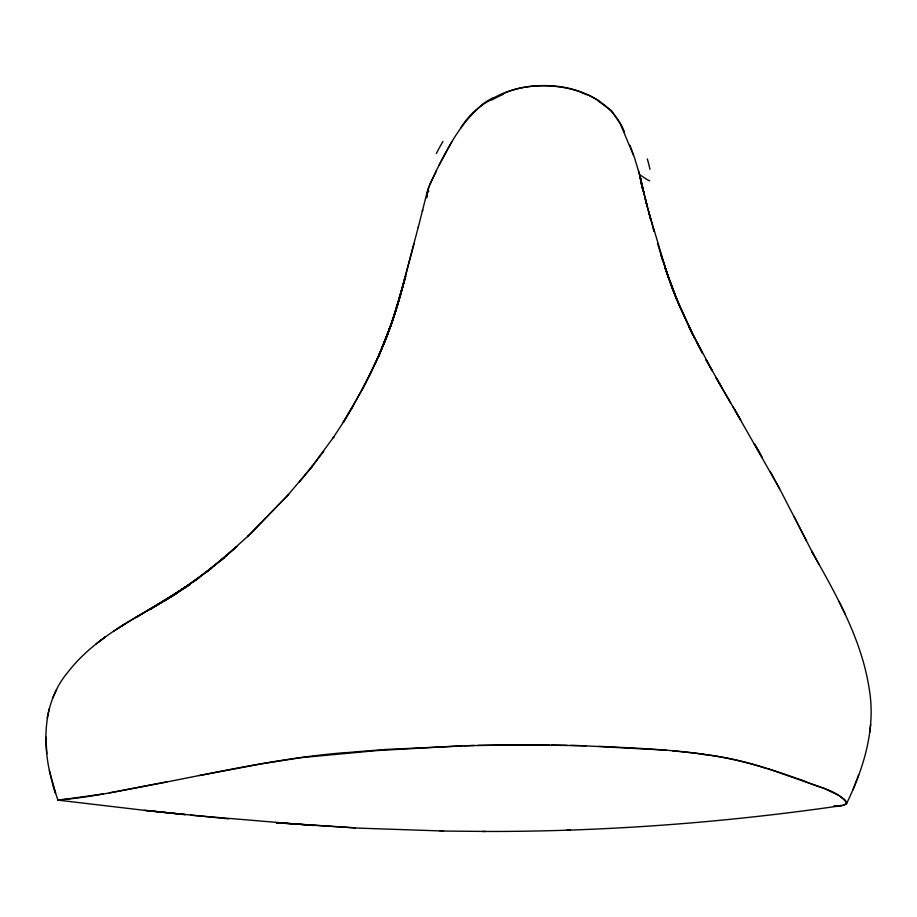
<?xml version="1.0" encoding="UTF-8"?>
<svg xmlns="http://www.w3.org/2000/svg" width="917" height="917" viewBox="0 0 917 917"><rect width="100%" height="100%" fill="white"/><g stroke="black" fill="none" stroke-linecap="round" stroke-linejoin="round"><path stroke-width="1.38" d="M49.392 770.429L55.582 793.216C42.182 753.957 39.58 705.574 68.03 672.012C96.021 635.859 139.052 616.533 177.05 593.207L135.865 617.554L190.048 584.565L149.998 609.496L172.029 595.878M846.506 803.728C863.711 768.457 876.01 728.568 869.247 689.068C861.613 638.931 835.937 594.445 811.522 550.899L819.019 564.517M869.706 732.637L870.692 724.441M49.163 708.692L47.157 718.137M482.606 104.584C461.503 121.663 448.367 146.571 436.412 170.528C432.927 178.975 426.967 187.183 426.829 196.593M422.324 211.242L427.047 192.444M418.232 227.347L422.691 209.878L422.473 210.623M413.98 243.899L401.199 292.351L391.731 323.231L405.635 275.948L401.52 291.308L397.061 306.828L418.416 226.671M401.199 292.351L405.543 276.453L396.419 308.639L385.61 339.748L396.797 307.527M396.419 308.639L401.096 292.913L390.986 325.122L378.675 356.266L391.421 323.988M390.871 325.443L378.274 357.011L390.871 325.443L396.293 309.189C387.593 337.204 375.752 364.141 362.032 390.034L377.964 357.664L385.243 340.505M853.005 789.732L858.599 774.98M384.659 341.846L390.837 325.581L384.659 341.846L384.957 341.307L370.525 373.528M429.179 186.254L426.657 194.117L426.863 197.843M429.66 185.108L436.458 170.562M56.636 689.63L52.647 698.261M439.209 164.922L451.909 141.573M352.896 406.391L370.136 374.182M361.963 390.103L343.428 422.049L343.818 421.499L333.054 437.936M460.54 128.208C467.945 116.218 478.376 106.2 490.985 99.793M333.479 437.317L334.166 436.389L311.058 467.796L323.667 451.279L322.887 452.287M299.859 481.436L299.206 482.285L312.525 465.939L287.491 495.65L247.613 536.617L288.626 494.412L287.491 495.65M167.811 598.48L185.624 587.075L164.338 600.979L199.012 577.721L178.723 591.855L211.793 567.99L192.857 582.192L224.367 557.582L206.463 572.116L236.689 546.681L219.977 561.273L249 535.241M234.763 548.377L236.689 546.681M53.255 786.316L57.954 800.14M58.39 799.876C93.465 797.481 131.36 788.173 166.905 781.926M96.147 643.86L105.535 636.765L98.165 642.324M181.898 589.482L185.624 587.075M116.161 629.555L124.976 623.927L113.765 631.079M122.511 625.44L140.335 614.677M493.541 97.936C535.872 74.747 604.463 83.241 624.477 131.865M502.745 93.947C514.62 88.135 527.917 85.957 541.03 85.751A41.299 20.449 0 0 1 544.606 85.751C558.889 86.141 573.423 88.261 586.307 94.749M144.118 786.316C211.208 773.719 277.897 757.958 346.11 752.548M199.413 775.553L261.391 763.85L301.223 757.602M143.923 786.385L109.329 792.861M103.208 793.927L57.748 800.312M841.221 805.688C722.367 822.927 602.309 831.822 482.193 831.455M301.808 757.58L376.818 750.587L462.248 745.773M384.315 749.533L474.146 745.441M833.794 806.158L843.285 805.298L846.162 803.991L846.609 802.146L844.947 799.796L838.849 795.463L824.521 788.586L767.586 768.549M833.885 806.307L843.399 805.424L846.723 803.177C837.691 789.824 817.895 787.497 803.9 780.848C770.979 769.397 737.761 757.878 702.846 754.416M464.208 745.716L522.667 744.81L578.891 745.636A282.264 40.978 -0.1 0 1 584.725 745.796L666.418 750.186M477.94 745.383L517.612 744.902A284.259 41.276 -0.1 0 1 525.579 744.891L549.421 745.062M566.981 830.114L570.397 830.068M355.372 827.879L276.063 822.755L358.983 828.143L443.587 831.02M440.034 831.008L485.689 831.455M551.392 745.085L567.164 745.361M570.672 745.406L586.123 745.842M599.007 746.312C655.277 749.166 712.589 750.714 766.578 768.503M314.279 825.529L190.77 815.19M228.597 818.881L144.256 810.319L58.356 800.186M144.256 810.319L185.234 814.617L146.571 810.548M598.033 100.881L611.57 110.716L620.179 123.657L634.461 157.541L639.63 174.757L642.118 188.019M730.585 402.838L715.936 377.506L740.672 420.089L732.729 406.265M734.563 409.498L779.599 488.727L813.585 554.67M762.451 457.686L754.359 443.679L760.548 454.431M722.413 388.533L706.044 359.751L712.314 370.949L688.678 326.349L702.399 353.125L696.404 341.628M779.599 488.727L770.326 471.716M806.421 540.881L794.076 516.535M694.719 338.339L678.626 304.089L664.974 267.775L677.09 300.673L670.763 284.453L660.767 254.261L673.33 291.113L692.851 334.98L678.626 304.089L666.155 271.134M838.94 601.3L845.44 614.539M629.956 145.287L633.613 155.145M653.317 228.597L654.096 231.416L648.617 211.667L668.298 277.53M662.739 260.588L657.523 243.246M638.725 171.364L639.997 176.339M640.1 176.752L644.238 194.782L640.559 178.769M640.375 177.887L640.983 180.775M641.235 182.128L642.118 188.031M46.87 753.671L45.85 737.142M436.32 153.563A629.2 90.049 -40.4 0 1 442.957 141.459M491.707 100.022A155.466 66.391 -3.3 0 1 503.467 94.245M586.995 94.474A146.479 63.754 2.7 0 1 598.709 100.675M647.322 158.939A770.418 92.445 51.9 0 1 649.958 169.301M649.694 180.913A599.878 49.747 57.4 0 1 641.419 175.732M346.867 752.628A245.951 22.81 -1 0 1 384.968 749.636M482.136 104.469A112.023 48.257 -3 0 1 493.025 97.764M428.869 191.137A615.204 14.305 -68.4 0 1 427.815 192.455M672.493 750.817A253.401 25.229 0.5 0 1 704.107 754.324M-32.439 827.925A2945.083 35.603 -12.6 0 1 -39.156 828.636M352.839 406.437L343.359 422.256L352.839 406.437M650.096 217.1L645.408 199.379L650.749 219.621L650.096 217.1M643.184 190.209L642.576 187.813L647.31 206.898L639.573 174.631L643.184 190.209"/></g></svg>
